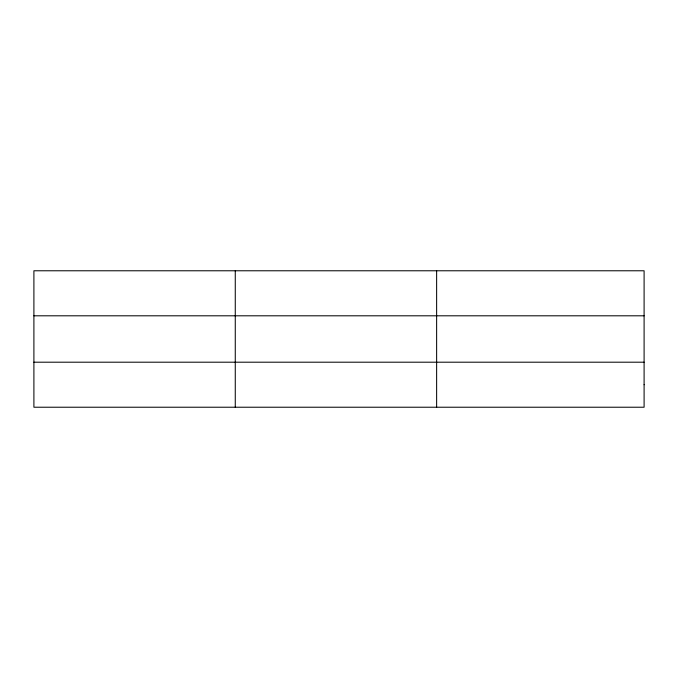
<?xml version="1.0" encoding="UTF-8"?>
<svg xmlns="http://www.w3.org/2000/svg" width="678" height="678" viewBox="0 0 678 678"><rect width="100%" height="100%" fill="white"/><g stroke="black" fill="none" stroke-linecap="round" stroke-linejoin="round"><path stroke-width="1.02" d="M235.266 407.224L235.266 270.776M436.632 407.224L436.632 270.776M33.9 315.804L644.1 315.804M33.9 362.196L644.1 362.196M644.1 384.714L644.1 407.224L33.9 407.224L33.9 270.776L644.1 270.776L644.1 384.714"/></g></svg>
